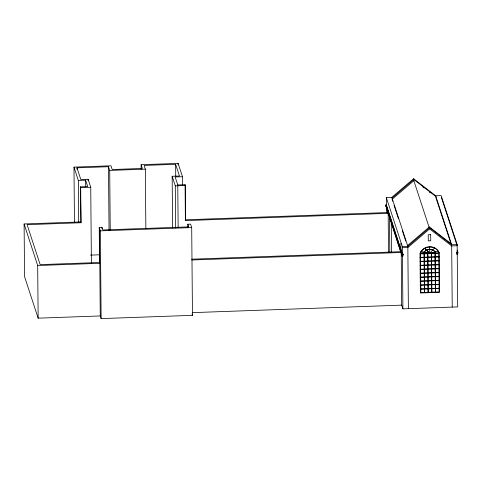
<?xml version="1.0" encoding="UTF-8"?>
<svg xmlns="http://www.w3.org/2000/svg" width="482" height="482" viewBox="0 0 482 482"><rect width="100%" height="100%" fill="white"/><g stroke="black" fill="none" stroke-linecap="round" stroke-linejoin="round"><path stroke-width="0.72" d="M420.238 253.508C422.913 245.35 435.915 244.615 439 252.839M423.377 253.399L423.961 252.309M423.594 253.393L424.148 252.345M424.003 252.243C426.413 248.429 432.595 248.073 435.222 251.839M424.208 252.273C426.552 248.646 432.462 248.308 435.011 251.887M429.697 253.098L434.463 248.025M402.223 253.966L386.407 205.573L386.335 197.53L391.812 197.337L413.58 178.726L435.656 195.764L451.682 244.778L452.224 307.094M392.077 198.132L413.845 179.527L413.58 178.726M450.971 243.729L435.933 197.734L435.921 196.56L413.845 179.527L413.851 180.696L392.089 199.301L392.74 201.301M407.579 245.549L429.342 226.944L451.423 243.976M429.342 226.944L429.613 228.908L407.85 247.519L402.368 247.718M438.162 251.243L429.697 253.171L424.738 248.351M429.564 246.742L427.504 247.013A10.261 9.773 -18.1 0 0 420.033 253.52L420.376 293.002L439.554 292.315L439.21 252.833A10.261 9.773 -18.1 0 0 431.631 246.868L429.564 246.742L429.625 253.61M74.463 222.624L73.981 167.127L110.974 165.802L112.192 169.531L142.335 168.447L141.118 164.717L178.111 163.392L182.467 176.713L182.533 184.961M76.993 169.327L76.981 167.826L108.492 166.7L109.715 170.429L110.239 230.426M172.604 228.022L172.152 176.273L179.461 176.008L175.629 164.29L144.118 165.422L145.335 169.152L145.853 228.396M109.715 170.429L145.335 169.152M91.393 263.021L90.737 187.275L88.122 179.286L80.813 179.551L76.981 167.826M73.981 167.127L78.337 180.443L85.645 180.184L87.73 186.576L80.428 186.841L80.994 222.738L27.1 224.666L40.163 264.624L99.539 262.497L99.798 263.299L37.686 265.522L24.1 223.967L80.729 221.937M182.467 176.713L175.159 176.972L177.768 184.968L178.141 227.715M80.428 186.841L80.687 187.637L90.737 187.275M177.768 184.968L185.076 184.702L185.335 185.504L185.642 220.599L388.42 213.327M172.152 176.273L175.291 185.865L185.335 185.504M435.656 195.764L441.138 195.565L457.165 244.579L457.231 252.182L456.623 252.207L456.623 252.646L457.9 252.779L457.195 250.2M386.401 205.133L402.422 254.153L403.036 254.128L403.097 254.743L401.88 254.785L385.739 205.416L385.733 204.983L386.341 204.958M185.076 184.702L185.383 219.804L388.161 212.532M99.539 262.497L99.232 227.396L101.967 227.299L102.841 229.962L188.703 226.883L187.829 224.22L190.571 224.124L191.703 227.588L192.469 315.33L101.13 318.608L100.256 315.945L99.491 228.197M99.232 227.396L100.364 230.86L191.703 227.588M90.502 255.117L99.509 254.791M386.335 197.53L402.356 246.543L407.838 246.35L429.607 227.739L451.682 244.778L457.165 244.579M191.625 259.195L400.964 251.688M191.89 259.991L401.223 252.49L401.681 305.136L402.904 308.866L457.707 306.901L457.243 253.942L456.785 253.954L457.743 254.056L457.731 252.743L456.822 252.773M420.033 253.52L439.21 252.833M385.733 204.983L401.874 254.351L403.091 254.303M456.623 252.207L457.894 252.339M402.428 254.586L401.97 254.604L402.024 256.056L402.94 256.02L403.097 254.743M420.063 257.394L439.247 256.707M420.063 257.539L439.247 256.852M420.099 261.34L439.283 260.654M420.099 261.491L439.283 260.798M420.135 265.293L439.313 264.606M420.135 265.437L439.313 264.751M420.165 269.239L439.349 268.552M420.171 269.384L439.349 268.697M420.202 273.186L439.385 272.499M420.202 273.336L439.385 272.649M420.238 277.138L439.415 276.451M420.238 277.283L439.421 276.596M420.268 281.084L439.451 280.397M420.274 281.229L439.451 280.542M420.304 285.031L439.488 284.344M420.304 285.181L439.488 284.494M420.34 288.983L439.524 288.296M420.34 289.128L439.524 288.441M24.1 223.967L24.558 276.614L38.144 318.168L100.256 315.945M192.348 312.643L401.681 305.136M421.081 251.785L429.546 253.104L424.69 248.375M421.051 251.857L429.546 253.032M385.739 205.416L402.024 256.056M422.889 187.07L424.052 187.968M429.275 191.999L430.438 192.896M429.613 228.908L451.694 245.947L457.171 245.748L441.385 197.451M435.264 251.905L435.861 252.954M435.071 251.953L435.65 252.96M457.201 250.634L457.9 252.779M456.834 252.815L456.834 254.086M413.851 180.696L429.125 227.402M391.812 197.337L407.838 246.35L408.381 308.667M394.059 205.344L398.493 218.9M402.223 230.312L405.724 241.012M386.347 198.698L386.606 199.5M402.886 254.574L401.88 254.785L401.874 254.351M402.94 256.02L402.44 255.906L402.904 308.866M389.119 215.147L393.993 230.065M396.312 237.168L398.867 244.983M401.627 253.418L402.235 255.285M185.383 219.804L185.642 220.599M192.035 313.999L192.469 315.33M456.677 252.381L456.683 252.821M438.789 256.725L438.759 253.285L420.491 253.942L420.521 257.376M438.789 256.87L438.825 260.672M438.825 260.816L438.855 264.618M438.861 264.769L438.891 268.57M438.891 268.715L438.927 272.517M438.927 272.661L438.963 276.463M438.963 276.614L438.994 280.416M439 280.56L439.03 284.362M439.03 284.507L439.066 288.308M439.066 288.459L439.096 291.893L420.828 292.55L420.798 289.11M435.18 253.412L435.517 292.02M435.029 253.418L435.367 292.026M431.529 253.544L431.866 292.152M431.378 253.55L431.709 292.158M427.871 253.677L428.209 292.285M427.721 253.683L428.058 292.291M424.22 253.809L424.558 292.417M424.07 253.815L424.407 292.423M420.521 257.527L420.557 261.328M420.557 261.473L420.587 265.275M420.593 265.419L420.623 269.221M420.623 269.372L420.659 273.173M420.659 273.318L420.696 277.12M420.696 277.264L420.726 281.066M420.726 281.217L420.762 285.019M420.762 285.163L420.798 288.965M403.036 254.128L403.036 254.568M402.356 246.543L402.422 254.153M401.205 250.423L401.211 250.857M400.885 243.187L400.946 250.062M391.245 222.63L391.505 252.454M389.498 216.557L389.805 252.351M388.402 211.261L388.408 211.7M388.167 213.285L388.51 252.393M386.425 207.64L386.468 212.857M187.829 224.22L187.86 227.221M178.111 163.392L178.123 164.892M175.629 164.29L175.737 176.292M175.291 185.865L175.605 227.974M141.118 164.717L141.154 169.218M108.492 166.7L109.053 230.444M101.967 227.299L101.985 228.799M100.364 230.86L101.13 318.608M88.122 179.286L88.134 180.786M85.645 180.184L85.7 186.932M80.687 187.637L80.994 222.738M78.337 180.443L78.705 222.443M37.686 265.522L38.144 318.168M430.679 234.662L428.239 234.746L428.293 240.886L430.733 240.801L430.679 234.662"/></g></svg>
